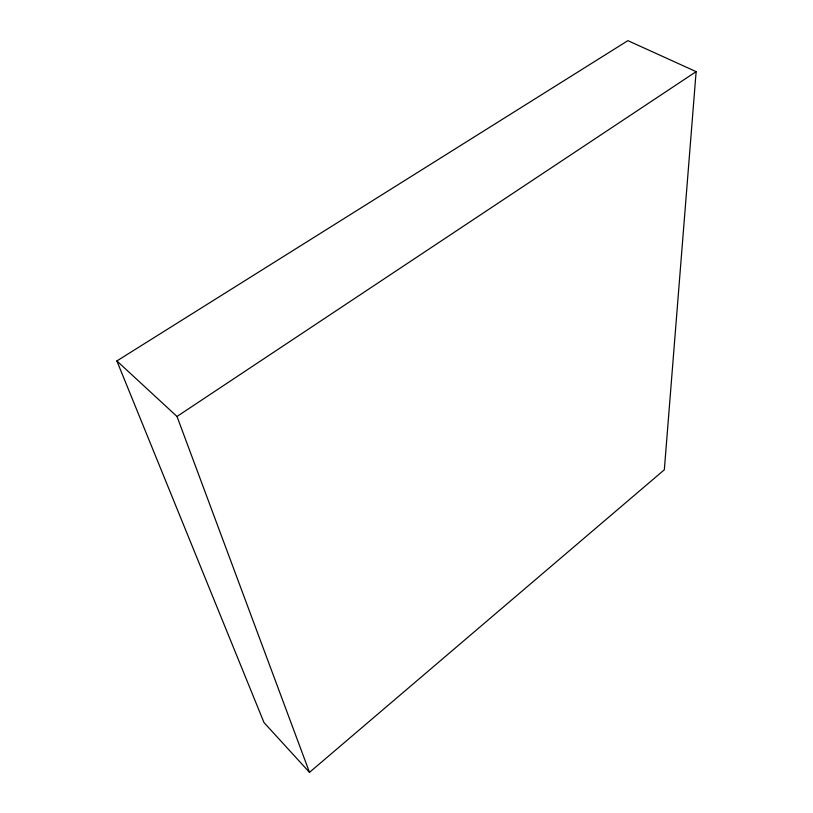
<?xml version="1.0" encoding="UTF-8"?>
<svg xmlns="http://www.w3.org/2000/svg" width="813" height="813" viewBox="0 0 813 813"><rect width="100%" height="100%" fill="white"/><g stroke="black" fill="none" stroke-linecap="round" stroke-linejoin="round"><path stroke-width="1.22" d="M696.131 71.635L664.333 469.782L309.499 772.35L264.001 722.574L116.869 360.942L627.89 40.65L696.131 71.635L177 416.469L116.869 360.942M177 416.469L309.499 772.35"/></g></svg>
